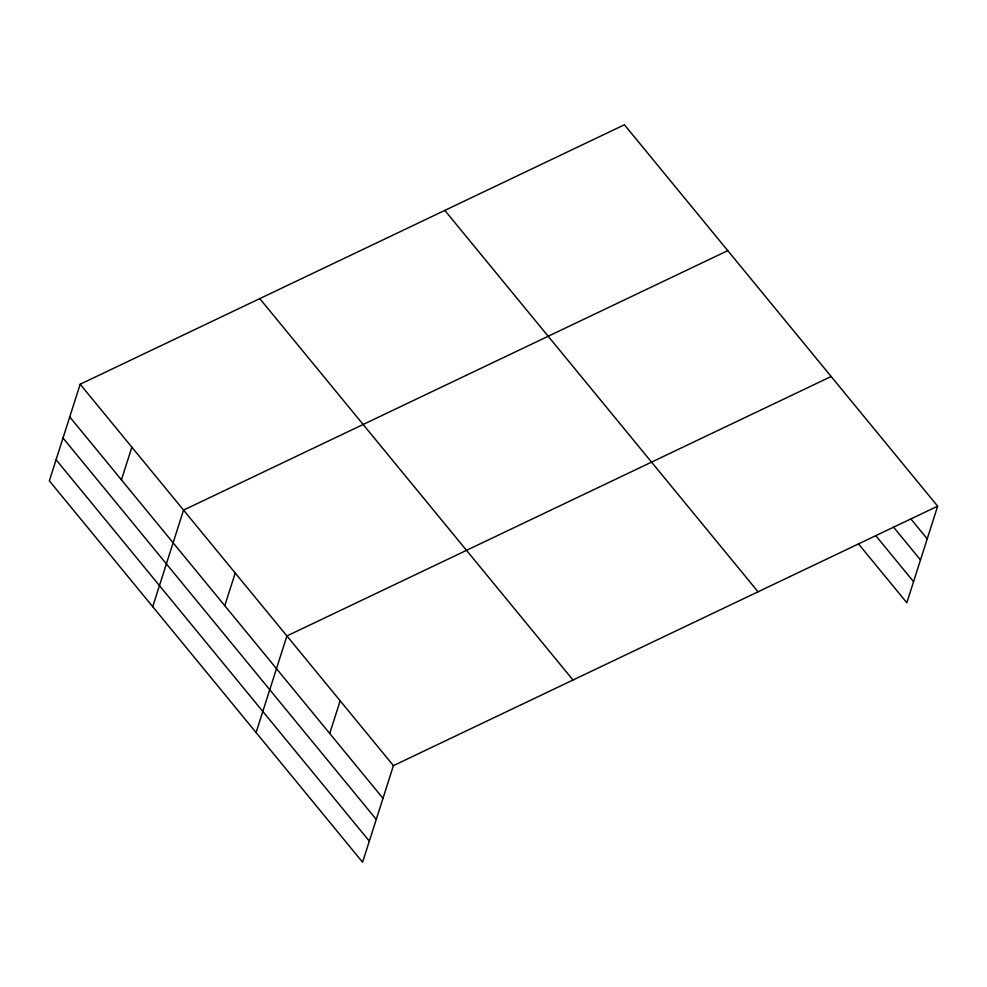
<?xml version="1.0" encoding="UTF-8"?>
<svg xmlns="http://www.w3.org/2000/svg" width="987" height="987" viewBox="0 0 987 987"><rect width="100%" height="100%" fill="white"/><g stroke="black" fill="none" stroke-linecap="round" stroke-linejoin="round"><path stroke-width="1.48" d="M80.169 384.239L49.35 480.829L362.587 862.219L393.418 765.641L937.65 506.171L624.413 124.781L80.169 384.239L393.418 765.641M121.426 479.855L131.863 447.173M152.714 606.684L183.545 510.106L727.777 250.636M224.802 605.71L235.227 573.028M256.089 732.551L286.909 635.961L831.153 376.503M329.732 733.477L340.17 700.795M937.65 506.171L906.831 602.761L858.419 543.812M910.767 518.804L927.225 538.853M893.383 526.935L920.489 559.937M875.802 535.694L913.555 581.664M444.816 210.404L758.053 591.793M259.766 298.617L573.015 680.018M69.744 416.921L382.981 798.31M63.02 438.006L376.257 819.407M56.086 459.732L369.323 841.134"/></g></svg>
